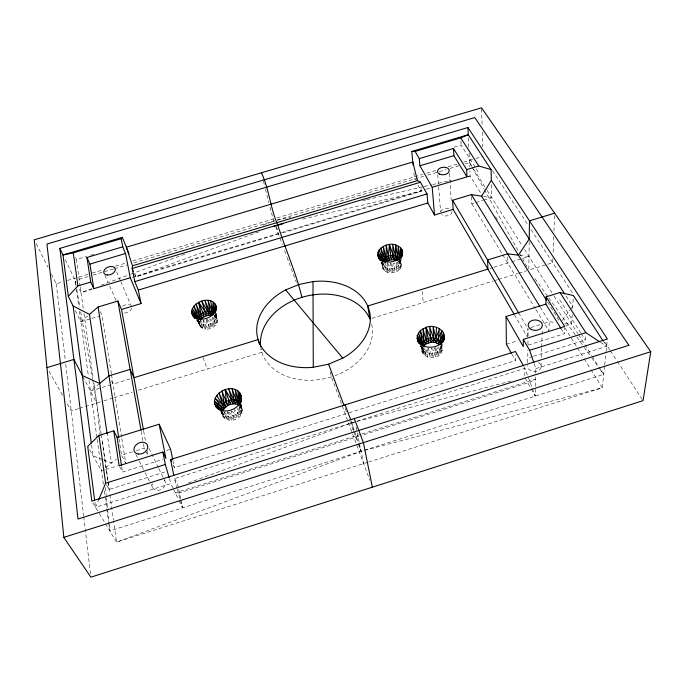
<?xml version="1.0" encoding="UTF-8"?>
<svg xmlns="http://www.w3.org/2000/svg" width="685" height="685" viewBox="0 0 685 685"><rect width="100%" height="100%" fill="white"/><g stroke="black" fill="none" stroke-linecap="round" stroke-linejoin="round"><path stroke-width="0.51" stroke-dasharray="3.42 2.57" d="M206.228 320.28L206.185 325.058L205.294 329.202C200.097 329.014 197.999 323.414 197.7 319.013L199.309 324.921L197.7 319.013M215.638 313.824L215.587 318.902L216.999 323.055C214.919 327.336 209.901 329.545 205.294 329.202L203.822 325.067L203.128 320.041M527.69 336.609L527.792 328.5M528.837 269.034L529.222 240.033M527.707 362.451L527.87 349.804M527.947 344.538L527.998 340.317M528.058 336.104L528.152 328.723M212.881 317.121L214.516 320.691L216.999 323.055L217.462 321.214L216.058 317.061L215.946 313.216M241 403.936L241.882 413.286C238.243 423.047 221.58 422.705 221.015 411.086L222.342 413.021L222.522 415.127L221.871 412.986L220.493 411.505C226.067 421.138 242.644 414.999 241.111 404.184M531.252 388.96L535.225 396.101L535.73 373.873M535.756 372.82L535.858 368.616L534.206 363.795M216.169 313.173C218.558 323.928 201.493 329.853 196.621 320.075M541.133 367.006L541.287 361.723M541.415 357.501L541.689 347.989M541.724 346.935L542.066 335.308M542.1 334.254L542.22 330.024M214.294 315.049L214.345 326.445L212.915 322.301L212.307 317.326M552.898 258.502L552.735 262.715L528.829 270.07M553.137 252.174L553.745 236.368M553.942 231.093L554.636 213.181M397.428 261.97L398.259 265.849L400.16 268.674L400.571 260.916C406.085 274.796 379.815 277.862 382.042 262.971L382.855 265.592L382.667 267.313L382.042 262.971M240.7 404.313L240.76 415.375L237.626 413.192L235.255 410.238M441.114 344.983L440.832 348.579L442.005 350.934L441.731 344.581L442.005 350.934C438.725 361.723 419.186 358.889 421.446 346.619L423.664 354.642L423.193 350.343L420.83 345.882M435.335 347.56L435.463 357.133L437.424 351.799L438.263 347.03M528.263 345.026L564.26 333.749L564.603 327.507M214.679 315.083L215.587 318.902L217.462 321.214L215.903 315.297L216.015 313.302M565.724 325.726L571.667 323.868L572.249 314.612M572.634 308.447L573.439 295.569M387.701 272.476L387.102 268.143L387.479 262.997M533.546 356.209L585.238 339.974L585.658 334.759M396.846 262.047L396.418 267.107L396.975 271.457L394.226 268.015L394.106 263.186M442.142 344.675L441.628 346.61L442.108 348.905L441.731 344.581M240.923 404.33L240.469 409.219L241.882 413.286L242.122 409.013L240.718 404.946L242.344 411.111L240.718 404.946M604.555 366.081L602.278 387.761L368.718 461.998M604.667 365.045L605.977 352.561M606.088 351.516L607.184 341.087M240.092 406.342L239.339 411.317L240.76 415.375M399.192 260.214L398.259 265.849L398.807 270.198L396.418 267.107L394.851 263.203M223.969 411.831L225.339 415.684L224.843 418.595L223.344 414.553L221.392 411.557M442.005 344.692L439.787 354.667L438.914 347.218M197.177 320.443L203.145 328.731L203.822 325.067L200.371 319.921M428.082 348.151L427.217 352.809L427.671 357.116L429.76 353.349L431.559 348.1M401.008 259.666C400.742 270.524 382.744 271.808 380.603 261.122M206.587 319.261L208.608 324.57L207.649 329.194L203.445 319.895M400.477 260.309L399.612 264.324L400.16 268.674M390.63 262.86L389.397 268.554L389.988 272.895L387.102 268.143L385.218 263.34M222.342 413.021L222.676 411.582M401.067 259.778L400.4 262.638L400.939 266.996L400.571 260.916M440.464 346.25L437.826 356.106L437.424 351.799L440.832 348.579L442.501 343.793M400.999 259.178L399.612 264.324L399.535 260.334M393.507 263.066L391.829 268.511L392.411 272.853L389.397 268.554L387.821 262.912M387.102 268.143L385.706 271.645L384.568 262.406M173.091 488.225L170.856 483.567L95.549 507.294L98.777 499.588M422.876 346.952L421.917 350.917L421.583 344.589M434.966 347.483L430.197 357.647L428.502 348.245M437.27 348.014L432.86 357.656L431.952 348.245M200.756 319.544L199.181 323.149L198.522 319.167M562.359 320.375L570.314 309.68M570.93 308.858L572.763 306.392L565.801 295.612M356.44 437.004L357.767 435.283M75.401 310.639L80.873 321.719L87.894 315.725M99.685 383.48L90.471 391.041L101.269 387.727M105.661 467.581L116.501 459.13M437.424 351.799C431.456 355.292 422.722 352.963 420.59 345.993M92.004 288.565L81.001 292.641L83.399 309.466M101.012 285.225L130.022 274.471M131.023 274.103L187.039 253.33M263.066 225.151L275.07 220.698M188.247 482.968L351.833 422.816L512.448 380.612M258.759 231.881L135.639 276.928L134.483 274.111M367.699 462.324L116.604 542.135L98.289 511.832M108.658 522.475L109.823 530.909L603.682 374.404L599.11 367.186M355.909 421.54L174.435 478.644L177.115 488.354M356.928 421.215L524.89 368.359L535.225 396.101M535.858 368.616L606.627 346.319L603.716 341.866M360.815 434.324L175.317 492.883L178.46 493.209L361.517 435.403M361.834 433.999L535.61 379.139L530.036 382.179L362.528 435.078M104.54 469.867L101.508 470.818L88.177 447.271M105.55 469.55L117.683 465.766M166.541 450.49L170.608 449.223M506.395 344.272L517.543 340.787M119.61 466.639L122.529 472.059L162.876 459.421M173.091 464.935L174.35 467.632L346.961 413.44L344.752 407.532M348.999 412.807L515.454 360.55L515.445 354.53M106.654 484.997L109.198 489.458L166.309 471.528M529.496 357.484L532.536 356.525M132.393 451.826L121.536 455.208L125.766 463.231L121.699 437.92M136.341 450.593L144.244 448.127L145.126 449.925M530.858 327.541L540.045 324.681M544.13 323.406L549.233 321.813L555.389 322.378M78.398 408.688L71.257 410.88L66.085 401.675M79.417 408.371L84.512 406.804M85.531 406.488L102.836 401.162M103.855 400.853L112.974 398.045M113.993 397.728L132.239 392.12M138.319 390.244L261.884 352.218L261.011 349.316M371.886 318.371L493.294 281.004M494.313 280.696L497.361 279.754M498.372 279.446L517.663 273.512M518.673 273.195L526.791 270.695M102.245 387.427L111.081 384.722M129.97 378.925L113.051 384.114L110.336 378.617M489.869 268.52L492.84 267.612M493.834 267.304L510.753 262.115M511.763 261.807L529 256.515L518.374 255.18M80.873 321.719L90.934 318.688M91.936 318.388L99.984 315.956M471.46 196.646L471.777 203.77L474.782 202.863M475.775 202.563L482.771 200.448M483.773 200.148L491.77 197.734L491.436 184.436M92.244 289.275L81.001 292.641L78.758 287.94M132.094 277.331L425.205 189.48M426.233 189.171L430.308 187.947M468.078 176.627L470.115 176.011L481.409 194.103M278.889 233.987L135.639 276.928L134.448 271.046M282.991 232.763L421.318 191.295L420.847 186.269M51.478 274.24L56.256 283.804L62.386 281.972M67.498 280.448L87.937 274.342M92.021 273.127L103.264 269.77M115.525 266.105L125.74 263.057M132.89 260.916L275.952 218.207M276.98 217.898L422.585 174.418M426.686 173.194L435.917 170.437M448.221 166.763L457.452 164.006M463.599 162.174L474.885 158.8M475.904 158.5L483.088 156.351M79.015 279.274L87.928 276.612M93.032 275.087L113.453 268.982M114.472 268.683L126.725 265.018M133.875 262.886L274.051 221.007M277.125 220.082L423.655 176.31M427.723 175.095L446.029 169.623M450.105 168.407L460.269 165.368M464.944 163.972L469.516 162.61L472.941 168.013M80.188 286.313L76.36 259.495L86.473 256.49M90.523 255.291L94.564 254.084M454.087 147.189L461.133 145.092L475.69 167.945M302.744 219.08L421.318 191.295L417.91 185.173M277.16 220.219L290.723 217.111M362.69 200.628L365.816 199.909M366.86 199.669L423.184 186.765M424.229 186.525L431.524 184.856M432.569 184.616L451.346 180.318M468.035 176.49L470.115 176.011L469.884 170.856M564.577 323.217L571.667 323.868M483.653 196.492L491.77 197.734M102.716 459.592L92.98 455.756L91.576 445.199M103.692 459.978L111.475 463.051L107.134 433.733M417.448 180.626L414.502 179.042L413.706 171.019M600.565 342.337L606.627 346.319M397.994 260.976L400.639 263.622L401.102 265.266L400.1 259.264L400.639 263.622L399.569 259.743M228.584 412.13L236.89 418.775L234.296 409.75M227.66 411.813L230.314 416.326L234.407 419.836L231.076 411.128M231.376 410.837L239.056 417.251L237.626 413.192L237.19 408.56M215.218 316.59L216.546 317.866L215.133 313.721L215.218 316.59L214.088 313.268M197.357 320.16L201.664 324.604L203.145 328.731M239.759 405.597L242.122 409.013L239.836 403.063M206.913 319.124L210.903 323.628L212.333 327.764L212.915 322.301L210.535 318.842M221.829 411.668L229.201 420.325L227.72 416.283L227.232 411.813M196.629 319.946L199.874 323.68L201.356 327.815L197.819 320.785L200.046 326.514L198.556 322.378L196.698 319.912M198.093 319.972L201.664 324.604L200.114 319.981M224.209 411.642L231.787 420.367L230.314 416.326M535.062 278.769L548.163 297.025M548.788 297.898L576.231 336.147M576.856 337.02L583.723 346.584M584.348 347.449L591.206 357.013M591.831 357.887L599.315 368.316M599.94 369.189L603.682 374.404M423.613 347.697L427.217 352.809L425.162 347.406M492.446 170.651L528.152 225.177M531.081 229.646L573.705 294.755M604.59 341.918L609.83 349.924M610.421 350.814L616.825 360.601M617.408 361.492L642.462 399.757M421.635 346.636L427.671 357.116M476.246 168.827L479.046 173.219M559.679 299.842L580.7 332.841M581.265 333.732L585.238 339.974M473.506 168.912L486.633 189.634M487.206 190.533L522.235 245.829M524.487 249.391L553.463 295.132M554.037 296.031L577.96 333.792M578.534 334.7L591.677 355.455M592.251 356.354L598.536 366.278M495.52 216.717L497.781 220.33M564.988 328.012L576.856 347.03M577.421 347.929L583.637 357.887M584.202 358.794L590.41 368.753M590.975 369.66L602.278 387.761L361.072 451.287L116.604 542.135L113.599 521.062M547.598 302.094L559.953 321.941M560.921 328.363L564.26 333.749M540.302 307.222L549.233 321.813L548.89 330.983L535.713 309.243M471.777 203.77L502.182 253.929M502.739 254.837L535.165 308.344M92.886 502.884L97.741 510.924M518.682 312.968L527.262 327.584M514.409 314.792L527.15 336.703M420.744 346.019L425.436 356.089L424.974 351.79L423.167 347.989M523.897 366.586L524.89 368.359L524.804 377.367L530.755 388.07M49.029 371.304L62.463 395.236M511.926 354.222L515.454 360.55M469.516 162.61L471.58 166.344M472.093 167.277L483.952 188.777M484.466 189.711L519.024 252.32M519.538 253.253L527.792 268.203M381.588 262.406L383.523 266.105L384.139 270.447L385.098 267.304L383.018 262.937M82.816 376.45L96.756 403.037L100.104 435.797M135.887 454.523L138.798 460.243M139.286 461.193L144.612 471.691M145.1 472.641L150.426 483.139M150.914 484.089L152.849 487.908M237.943 408.551L239.339 411.317L239.322 406.222M36.168 243.637L48.121 267.544M145.571 450.824L147.78 455.319M149.09 448.478L158.423 467.667M158.886 468.626L164.957 481.101M173.536 489.158L178.288 499.074M179.136 500.838L182.518 507.876L180.874 499.793M381.271 262.09L382.478 264.633L383.103 268.965L383.523 266.105L382.35 262.244M65.246 259.683L76.061 282.306M420.65 345.754L421.994 348.579M75.478 257.611L76.36 259.495M100.258 311.641L101.988 315.348L111.372 373.693M104.968 275.37L107.99 282.186M109.711 286.082L116.185 300.689M116.621 271.945L120.397 280.739M120.808 281.715L131.289 306.135M398.867 260.317L399.578 262.158L399.252 259.546M351.088 420.83L358.289 442.715M349.924 421.395L353.263 430.343M353.631 431.344L357.724 442.313M358.092 443.306L361.072 451.287L358.597 443.674M273.949 222L269.822 206.759M275.73 226.803L282.297 244.502M284.515 250.479L286.741 256.464M287.109 257.466L296.357 282.391M330.333 371.989L331.429 376.878L369.814 480.313M225.339 415.684L226.829 419.725M203.017 357.579L207.264 369.027M208.608 324.57L210.055 328.706L210.903 323.628L209.79 318.97M240.118 403.876L241.24 407.138M214.516 320.691L215.929 324.836M215.903 315.297L217.308 319.441L216.058 317.061L215.801 312.874M169.4 478.55L170.856 483.567M177.389 489.33L180.086 499.074M180.352 500.05L182.518 507.876M263.451 181.011L264.47 185.138M265.489 189.257L268.803 202.64M276.526 226.624L278.23 233.534M351.833 422.816L353.434 430.394M356.037 426.935L359.214 442.287M359.419 443.289L363.624 463.625M172.894 460.474L174.35 467.632M180.669 498.783L178.211 486.658L174.024 476.64M143.662 431.096L145.374 440.515M147.275 450.978L148.037 455.165M141.221 431.336L143.302 442.878M143.49 443.931L144.244 448.127M76.086 285.662L75.162 280.422L76.189 287.837M76.823 289.858L79.957 307.668M80.693 311.863L92.509 378.933M92.698 379.978L96.756 403.037M421.446 346.619L422.465 352.878L421.677 345.454M111.544 374.738L121.528 436.859M118.942 438.794L121.373 454.181M121.699 466.793L122.529 472.059M390.972 262.852L391.829 268.511L394.791 272.365L394.226 268.015M80.333 287.34L81.07 292.504M102.399 441.851L107.99 480.998M108.144 482.052L109.198 489.458M83.998 313.67L93.306 378.856M93.905 383.061L101.115 433.596M101.269 434.65L107.879 481.016M108.033 482.069L109.686 493.662M109.84 494.716L113.445 520.009M76.335 288.899L78.826 306.897M79.409 311.136L88.433 376.339M89.016 380.543L97.005 438.28M97.15 439.325L103.546 485.579M104.283 490.854L108.513 521.422M94.872 502.045L95.549 507.294M56.256 283.804L65.255 360.053M65.751 364.292L83.63 515.745M83.75 516.807L90.506 574.004M422.106 291.399L423.261 302.556M105.396 487.583L106.363 497.096M106.475 498.149L109.069 523.52M109.172 524.573L109.823 530.909M441.226 343.493L441.525 346.952M440.832 348.579L441.208 352.895M437.749 174.846L440.575 211.733M449.463 173.442L451.252 200.919M460.919 140.982L461.133 145.092M468.394 137.822L468.814 147.112M469.097 153.312L469.696 166.738M481.564 108.872L482.137 126.811M482.308 132.085L482.779 146.855M507.653 256.909L507.713 263.049M371.621 324.236A56.658 42.256 -13 0 1 335.068 375.645M331.429 376.878A56.658 42.256 -13 0 1 260.831 347.732M164.057 479.997A6.944 5.446 -29.2 0 1 163.903 487.377A6.944 5.446 -29.2 0 1 155.478 490.032A6.944 5.446 -29.2 0 1 152.746 483.55M131.683 308.156A5.831 3.947 -22.2 0 1 123.968 313.019M122.718 306.212A5.831 3.947 -22.2 0 1 129.525 304.816M538.384 362.245A6.781 5.155 2.7 0 1 540.474 368.735A6.781 5.155 2.7 0 1 532.493 371.244A6.781 5.155 2.7 0 1 527.664 365.619M451.937 211.485A5.677 3.785 -5.4 0 1 448.273 215.604A5.677 3.785 -5.4 0 1 441.671 214.585M440.72 211.802A5.677 3.785 -5.4 0 1 449.899 209.028M383.66 263.922L382.855 265.592L382.239 261.25L383.66 263.922M223.344 414.553L221.871 412.986L223.378 417.028L223.344 414.553"/><path stroke-width="1.03" d="M546.133 296.819L564.663 326.471L523.323 339.392L523.271 346.584L506.069 316.496L545.894 304.123L546.133 296.819L560.03 292.504L573.439 295.569L603.134 340.976M221.015 411.086C219.457 401.667 234.013 395.75 239.836 403.063L239.981 393.139C230.665 380.389 204.738 397.454 218.481 409.356M215.989 311.144L216.092 305.955C210.072 291.827 181.953 306.82 195.319 318.542M241.043 401.864L241.18 395.647L239.981 393.139L240.598 402.977M397.326 260.711L395.998 260.163L395.442 255.813L395.707 244.956C386.871 241.488 372.041 250.59 380.132 260.249M443.084 341.918C448.915 331.497 435.035 323.517 426.113 327.353L426.258 343.801L423.356 346.37M221.435 410.598L220.835 408.979L214.405 401.085L223.978 408.791L224.2 402.891L221.88 390.955L227.831 405.46L223.978 408.791L222.839 410.863L214.628 403.902L220.305 410.281M400.134 258.202L400.537 247.593L395.707 244.956L397.882 260.112M240.872 401.847L241.18 395.647L241.291 401.324L241.471 398.456L240.538 403.354M422.234 345.771L422.405 342.646L420.325 330.59L426.113 327.353L430.728 337.953L433.785 342.277L436.294 342.791L439.701 344.735M436.508 327.31L435.883 338.467L436.294 342.791L441.936 330.521L439.916 340.882L438.511 343.793L438.117 339.46L439.513 328.629L435.883 338.467C430.565 336.823 423.39 338.852 421.583 344.589L417.268 335.522L420.325 330.59L423.844 340.899L424.306 345.214L422.405 342.646L418.381 332.919L421.583 344.589M395.998 260.163L393.738 259.769L393.173 255.419L389.423 244.511L388.404 255.95L386.837 261.182L385.621 262.012M213.617 314.064L215.064 303.857L215.133 312.728M215.253 312.745L216.092 305.955C217.419 317.155 199.866 323.594 192.733 315.468L195.328 318.457M400.948 257.808L401.967 249.537L400.537 247.593L399.252 259.546M383.908 261.978L384.405 258.082L383.335 246.352L386.837 261.182L391.349 259.812L393.738 259.769L395.442 255.813L392.651 244.434L393.173 255.419L391.349 259.812L389.423 244.511M513.878 313.876L453.17 209.387L434.513 215.013L427.825 202.991L427.02 193.923L420.47 182.244L417.448 180.626L412.807 161.994L126.34 247.216L132.513 265.806L132.171 268.477L134.808 281.612L138.302 290.063L141.05 303.566L121.545 309.449L117.837 301.049L98.092 306.991L89.452 314.389L107.134 433.733M650.75 351.713L643.044 400.648L90.882 577.181L63.842 537.382L34.25 239.81L481.529 107.819L650.75 351.713L63.842 537.382M400.288 258.296L401.967 249.537L402.6 251.737L401.949 255.95M223.978 408.791L218.969 392.95L225.682 406.95L226.358 401.393L225.194 389.551L228.824 400.348L227.831 405.46C231.256 403.679 235.7 403.097 239.091 405.229M401.401 257.68L402.6 251.737L401.47 256.832M400.905 258.296L402.386 254.041L401.556 257.123M239.476 404.784L235.297 389.637L236.351 400.425L235.426 403.919L228.687 388.84L232.866 403.893L233.987 399.843L232.129 388.866L237.772 404.501M196.689 319.005L191.594 310.964L197.7 319.013C199.087 312.326 208.112 309.029 213.806 312.437L213.275 302.162L212.016 311.547L213.146 314.86M442.322 342.551L444.394 335.453L440.583 344.349M399.569 259.743L399.03 257.8L397.446 256.627L395.442 255.813L390.767 255.462L388.994 260.3L386.254 245.161L386.237 256.841L385.013 262.423L384.405 258.082L380.877 248.004L383.292 261.319M442.81 341.832L444.257 338.167C440.943 351.08 415.752 350.24 417.268 335.522L420.744 344.769M98.777 499.588L105.636 483.216L98.931 435.463L113.736 430.874L117.075 437.295L121.536 465.74M380.586 260.163L377.675 254.529L382.239 261.25C383.497 257.731 387.265 255.925 390.767 255.462M240.837 401.367C237.087 410.64 222.462 414.793 215.766 406.445L219.517 409.758M546.467 300.295L481.623 196.184L491.342 180.343L491.076 169.615L468.249 134.722L467.923 127.513L59.852 248.39L91.816 501.12L607.398 338.998L467.923 127.513M59.852 248.39L62.994 254.974L73.286 252.893L121.159 238.688L122.324 237.37L129.02 253.801M401.333 256.293C396.118 263.186 383.232 264.521 378.257 256.738L380.423 260.3M91.302 443.092L73.115 306.015L68.329 296.322L77.919 285.902L90.737 282.066L93.794 288.685L130.278 277.75L141.05 303.566M98.931 435.463L87.697 446.423L94.599 499.947M342.765 358.144L328.586 364.172L313.276 367.28A57.489 42.35 -13 0 1 258.519 340.822A57.489 42.35 -13 0 1 285.654 289.918L298.865 284.506L312.994 281.603A57.489 42.35 -13 0 1 368.205 307.163A57.489 42.35 -13 0 1 342.765 358.144L285.654 289.918M411.762 151.479L415.127 151.436L460.757 137.89L468.249 134.722L411.762 151.479L413.106 164.999M273.777 226.392L282.982 223.704M117.075 437.295L159.151 424.229L165.907 458.479L162.884 452.057L119.121 465.731L113.736 430.874M173.827 475.63L170.591 459.541L515.437 351.516L523.4 365.704M105.636 483.216L165.316 464.498L162.884 452.057M523.323 339.392L529.599 350.3L585.821 332.67L599.692 341.772M46.965 367.622L73.894 359.428L82.337 375.534L99.685 383.48L108.983 375.859L130.107 369.395L133.952 377.7L258.117 339.614L259.564 344.461M554.636 213.181L529.471 220.835L529.231 239.005L518.374 255.18L507.628 253.835L487.6 259.966L487.883 269.128L367.725 305.99L369.874 318.987A56.658 42.256 -13 0 0 305.279 296.408A56.658 42.256 -13 0 0 260.702 346.815M419.263 158.629L419.931 165.779L432.209 187.262L466.999 176.833L466.648 169.589L453.453 148.465L419.263 158.629L415.127 151.436M134.808 281.612L427.02 193.923M138.302 290.063L427.825 202.991M453.17 209.387L452.588 200.26L471.374 194.608L481.623 196.184M125.501 253.501L122.752 246.823L86.935 257.474L89.941 264.093L125.501 253.501L130.278 277.75M419.931 165.779L453.881 155.666L466.999 176.833M132.513 265.806L417.448 180.626M420.47 182.244L132.171 268.477L133.327 271.294M466.648 169.589L478.781 165.967L491.076 169.615M122.324 237.37L62.994 254.974L68.329 296.322M198.607 302.299L204.344 316.658L200.885 313.824L198.607 302.299L205.149 311.598L208.968 315.254L204.858 300.407L211.297 315.237C207.367 314.963 203.325 316.521 200.756 319.544L195.91 304.037L202.349 317.96L199.284 315.408L193.761 306.152L199.087 319.655M73.115 306.015L89.452 314.389M202.888 312.523L206.596 315.742L201.655 301.066L207.538 311.11L211.297 315.237M195.799 318.302L191.749 313.336L195.465 318.268M426.113 327.353L428.151 338.476L431.156 342.277L433.785 342.277L433.125 326.634L435.883 338.467L439.916 340.882L441.149 342.628L443.597 332.841L439.916 340.882L440.224 344.341M212.838 314.929L209.875 311.093L208 300.381L212.016 311.547L210.869 300.972M236.351 400.425L239.185 404.732M491.342 180.343L564.637 293.814M460.757 137.89L478.781 165.967M560.03 292.504L585.821 332.67M216.657 395.416L222.488 404.741L215.099 398.19L221.341 406.813L222.839 410.863M545.894 304.123L560.921 328.363M471.374 194.608L539.746 306.315M225.194 389.551L231.427 399.817L230.28 404.415L228.824 400.348M436.294 342.791L433.365 337.953L429.581 326.651L431.156 342.277L426.258 343.801L423.844 340.899L422.962 328.697L425.805 339.486L428.596 342.8L428.151 338.476M452.588 200.26L518.682 312.968M511.43 353.314L506.395 344.272L506.069 316.496M419.982 343.819L417.071 338.219L419.751 343.87M197.7 319.013L192.279 308.515L198.196 317.181L198.522 319.167M239.793 404.33L238.346 401.521L237.978 391.092L239.836 403.063M395.442 255.813L397.565 260.12M382.239 261.25L377.949 252.234L383.043 259.589L379.045 250.008M170.591 459.541L171.421 461.339M159.151 424.229L170.608 449.223L172.689 459.447M398.507 259.392L397.446 256.627L398.396 246.026L399.03 257.8M261.413 172.774C269.256 189.36 270.267 208.351 277.785 224.928C285.294 249.229 296.074 272.544 301.914 297.35M354.316 418.578L363.401 442.613L372.366 487.189M345.12 404.869L350.72 419.828M328.586 364.172L344.016 405.563M529.599 350.3L533.88 362.827M165.316 464.498L169.109 477.548M121.159 238.688L122.752 246.823M121.545 309.449L143.465 430.043M117.837 301.049L141.033 430.283M98.092 306.991L118.779 437.766M89.941 264.093L93.794 288.685M86.935 257.474L90.737 282.066M73.286 252.893L77.919 285.902M422.405 342.646L422.782 346.096M432.209 187.262L434.513 215.013M199.284 315.408L199.549 319.347M453.453 148.465L453.881 155.666M312.994 281.603L313.276 367.28M628.864 345.291L78.004 519.024L46.948 244.066L474.791 117.572L628.864 345.291M419.271 343.433L417.799 340.839L419.194 343.416M138.284 454.061A7.295 5.531 -27.7 0 0 147.72 445.995A7.295 5.531 -27.7 0 0 136.529 444.454A7.295 5.531 -27.7 0 0 138.284 454.061M107.254 275.019A6.079 3.947 -21.5 0 0 115.328 269A6.079 3.947 -21.5 0 0 106.012 268.22A6.079 3.947 -21.5 0 0 107.254 275.019M531.098 329.348A7.115 5.215 1.4 0 0 542.349 325.803A7.115 5.215 1.4 0 0 532.382 320.375A7.115 5.215 1.4 0 0 531.098 329.348M439.633 174.144A5.917 3.776 -5.9 0 0 449.197 171.259A5.917 3.776 -5.9 0 0 441.32 167.568A5.917 3.776 -5.9 0 0 439.633 174.144"/></g></svg>
